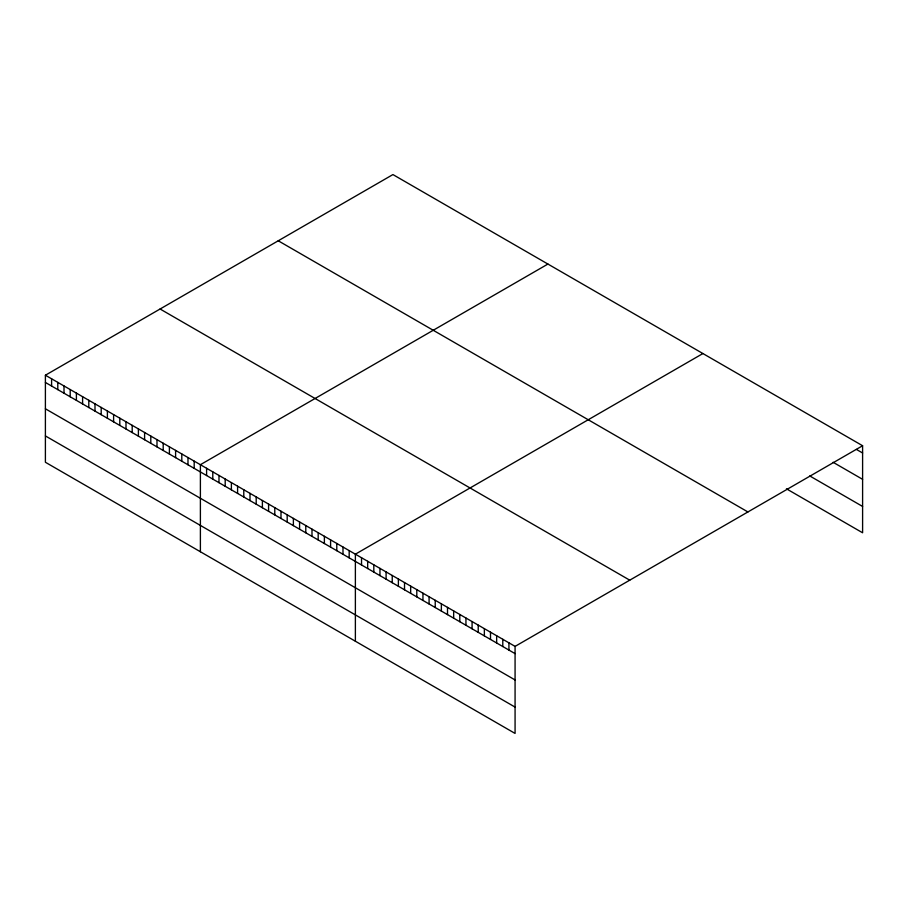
<?xml version="1.0" encoding="UTF-8"?>
<svg xmlns="http://www.w3.org/2000/svg" width="908" height="908" viewBox="0 0 908 908"><rect width="100%" height="100%" fill="white"/><g stroke="black" fill="none" stroke-linecap="round" stroke-linejoin="round"><path stroke-width="1.36" d="M45.4 375.22L515.074 646.383L515.074 733.426L45.4 462.263L45.4 375.22L392.926 174.574L862.6 445.737L862.6 532.78L786.442 488.81M547.921 264.058L200.396 464.703L200.396 551.746M702.905 353.541L355.38 554.186L355.38 641.23M515.074 646.383L862.6 445.737M856.46 449.437L862.6 452.99M833.124 462.297L862.6 479.322M809.777 475.951L862.6 506.448M278.245 240.79L747.92 511.953M160.08 309.004L629.755 580.178M45.4 382.461L515.074 653.624M45.4 408.793L515.074 679.956M45.4 435.931L515.074 707.094M508.934 642.841L508.934 650.083M502.794 639.289L502.794 646.541M496.653 635.748L496.653 642.989M490.502 632.195L490.502 639.448M484.361 628.654L484.361 635.895M478.221 625.113L478.221 632.354M472.081 621.56L472.081 628.801M465.94 618.019L465.94 625.26M459.8 614.466L459.8 621.719M453.659 610.925L453.659 618.166M447.508 607.384L447.508 614.625M441.367 603.831L441.367 611.073M435.227 600.29L435.227 607.531M429.087 596.738L429.087 603.979M422.946 593.196L422.946 600.438M416.806 589.644L416.806 596.896M410.666 586.103L410.666 593.344M404.525 582.561L404.525 589.803M398.374 579.009L398.374 586.25M392.233 575.468L392.233 582.709M386.093 571.915L386.093 579.168M379.953 568.374L379.953 575.615M373.812 564.821L373.812 572.074M367.672 561.28L367.672 568.521M361.532 557.739L361.532 564.98M349.183 550.611L349.183 557.852M342.986 547.025L342.986 554.277M336.789 543.449L336.789 550.691M330.591 539.874L330.591 547.115M324.383 536.288L324.383 543.54M318.186 532.712L318.186 539.954M311.989 529.137L311.989 536.378M305.792 525.55L305.792 532.803M299.583 521.975L299.583 529.216M293.386 518.4L293.386 525.641M287.189 514.813L287.189 522.055M280.992 511.238L280.992 518.479M274.784 507.651L274.784 514.904M268.586 504.076L268.586 511.317M262.389 500.501L262.389 507.742M256.192 496.914L256.192 504.167M249.995 493.339L249.995 500.58M243.787 489.764L243.787 497.005M237.59 486.177L237.59 493.43M231.392 482.602L231.392 489.843M225.195 479.027L225.195 486.268M218.987 475.44L218.987 482.681M212.79 471.865L212.79 479.106M206.593 468.29L206.593 475.531M194.187 461.128L194.187 468.369M187.99 457.541L187.99 464.794M181.793 453.966L181.793 461.207M175.596 450.391L175.596 457.632M169.399 446.804L169.399 454.057M163.19 443.229L163.19 450.47M156.993 439.654L156.993 446.895M150.796 436.067L150.796 443.308M144.599 432.492L144.599 439.733M138.391 428.916L138.391 436.158M132.193 425.33L132.193 432.571M125.996 421.755L125.996 428.996M119.799 418.168L119.799 425.421M113.602 414.593L113.602 421.834M107.394 411.018L107.394 418.259M101.197 407.431L101.197 414.684M94.999 403.856L94.999 411.097M88.802 400.28L88.802 407.522M82.594 396.694L82.594 403.935M76.397 393.119L76.397 400.36M70.2 389.543L70.2 396.785M64.003 385.957L64.003 393.198M57.794 382.381L57.794 389.623M51.597 378.795L51.597 386.048"/></g></svg>
